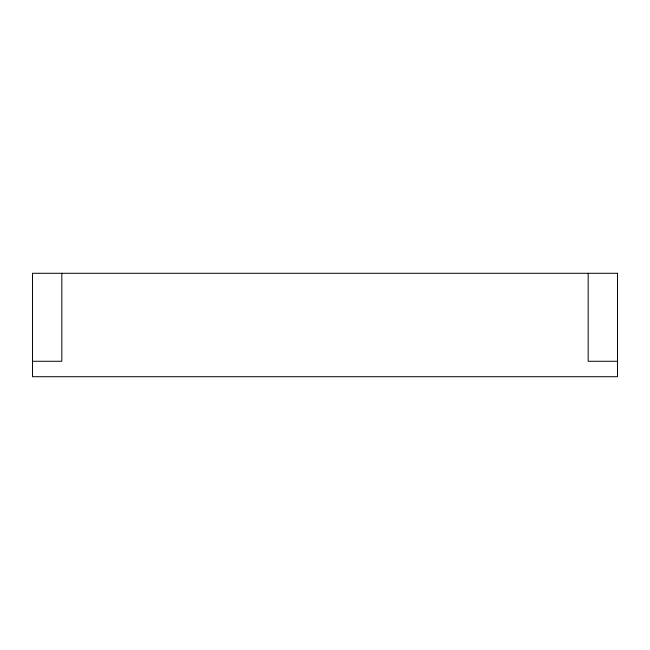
<?xml version="1.0" encoding="UTF-8"?>
<svg xmlns="http://www.w3.org/2000/svg" width="650" height="650" viewBox="0 0 650 650"><rect width="100%" height="100%" fill="white"/><g stroke="black" fill="none" stroke-linecap="round" stroke-linejoin="round"><path stroke-width="0.97" d="M32.5 361.27L61.831 361.27L61.831 273.284M617.5 361.27L588.169 361.27L588.169 273.284M617.5 273.284L32.5 273.284L32.5 376.716L617.5 376.716L617.5 273.284"/></g></svg>
